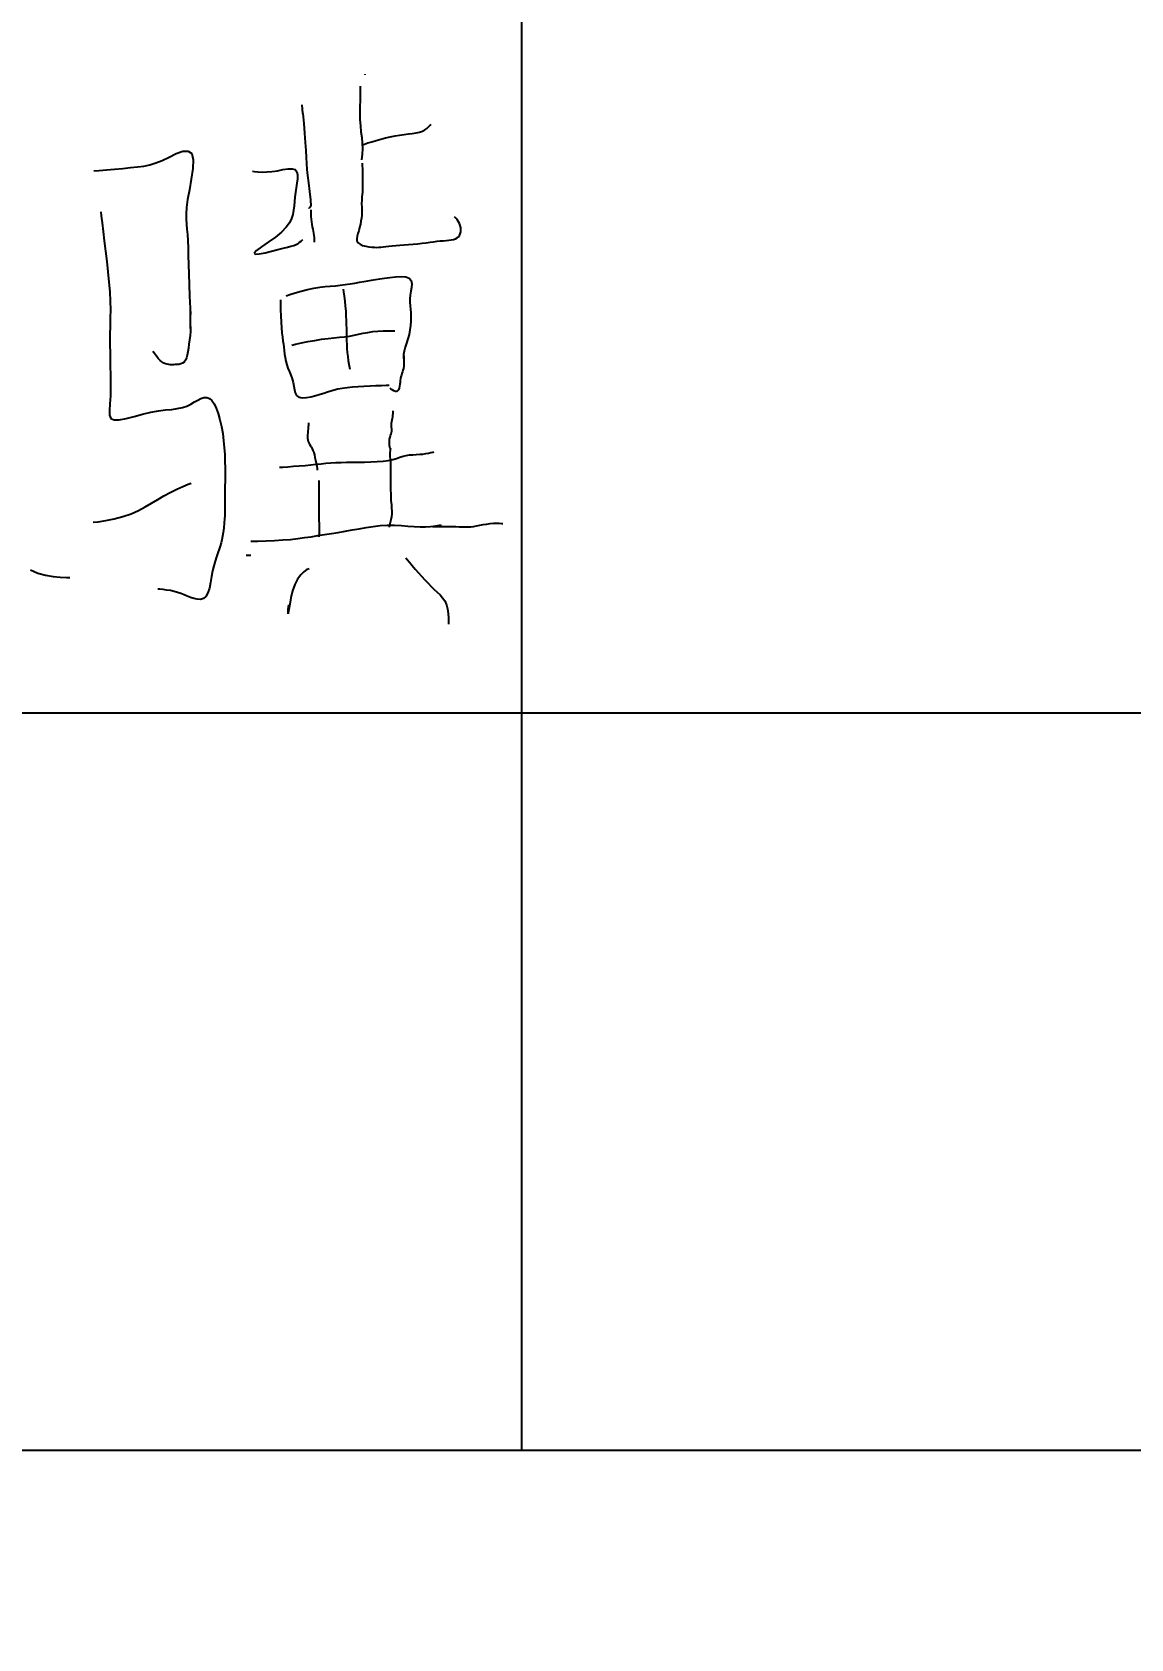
# Model space of a CAD drawing. Extents: x 900 to 66750, y -16816 to 61910.
# Drawn here: x 1149.51 to 1159.93, y -3926.75 to -3911.5 of the extents above; entities that cross this region are included whole.
import ezdxf

# ---------------------------------------------------------------- set-up
doc = ezdxf.new("R2010")
doc.units = 0
doc.linetypes.add('DASHDOT', pattern=[18, 15, -1, 1, -1])
doc.layers.get('0').update_dxf_attribs({"linetype": 'DASHDOT'})
for name, color, linetype in [('1', 7, 'CONTINUOUS'), ('12', 7, 'CONTINUOUS'), ('2', 4, 'CONTINUOUS'), ('8', 3, 'CONTINUOUS')]:
    doc.layers.add(name, color=color, linetype=linetype)
doc.styles.get("Standard").update_dxf_attribs({"font": 'gbenor.shx', "bigfont": 'gbcbig.shx'})
doc.dimstyles.get("Standard").update_dxf_attribs({"dimtxt": 3.5, "dimasz": 4, "dimexe": 2, "dimexo": 0, "dimgap": 1, "dimtad": 1, "dimtoh": 1, "dimdec": 4, "dimzin": 0, "dimdsep": 46, "dimtxsty": 'Standard', "dimcen": 0, "dimadec": 0, "dimazin": 0, "dimtfac": 1, "dimtdec": 4, "dimtmove": 0, "dimatfit": 0, "dimfxl": 1, "dimtolj": 1, "dimtzin": 0, "dimarcsym": 0})

# ---------------------------------------------------------------- blocks, each defined once
blk = doc.blocks.new('Cadt1')
at = {"layer": '1'}
for p, q in [((1154.151, -3924.959), (1154.151, -3896.959)), ((1310.151, -3924.959), (925.151, -3924.959))]:
    blk.add_line(p, q, dxfattribs=at)
at = {"layer": '2'}
blk.add_line((1130.151, -3917.959), (1210.151, -3917.959), dxfattribs=at)
blk = doc.blocks.new('*D11')
at = {"layer": '8'}
for p, q in [((1082.136, -3642.387), (1101.056, -3646.269)), ((1084.491, -3643.349), (1084.679, -3642.43)), ((1084.679, -3642.43), (1089.483, -3643.894)), ((1089.483, -3643.894), (1084.491, -3643.349)), ((1089.527, -3643.683), (1088.855, -3646.956)), ((1090.104, -3643.801), (1089.433, -3647.074)), ((1090.061, -3644.013), (1095.053, -3644.559)), ((1094.865, -3645.477), (1090.061, -3644.013)), ((1095.053, -3644.559), (1094.865, -3645.477))]:
    blk.add_line(p, q, dxfattribs=at)
at = {"layer": '12', "insert": (1095.815, -3643.371), "char_height": 4.25, "width": 65536, "attachment_point": 7, "rotation": 348.4043}
blk.add_mtext('12', dxfattribs=at)
blk = doc.blocks.new('Cadt42')
at = {"layer": '2'}
for p, q in [((1152.665, -3911.906), (1152.665, -3911.9)), ((1152.618, -3912.081), (1152.616, -3912.146)), ((1152.618, -3912.013), (1152.618, -3912.081)), ((1152.075, -3912.274), (1152.068, -3912.19)), ((1152.075, -3912.274), (1152.083, -3912.367)), ((1152.614, -3912.21), (1152.613, -3912.271)), ((1152.613, -3912.271), (1152.614, -3912.331)), ((1152.616, -3912.146), (1152.614, -3912.21)), ((1152.083, -3912.367), (1152.09, -3912.459)), ((1152.614, -3912.331), (1152.619, -3912.389)), ((1152.619, -3912.389), (1152.625, -3912.446)), ((1153.207, -3912.442), (1153.231, -3912.429)), ((1153.231, -3912.429), (1153.251, -3912.414)), ((1153.251, -3912.414), (1153.268, -3912.398)), ((1153.268, -3912.398), (1153.281, -3912.383)), ((1153.281, -3912.383), (1153.288, -3912.375)), ((1152.09, -3912.459), (1152.096, -3912.547)), ((1152.096, -3912.547), (1152.101, -3912.624)), ((1152.625, -3912.446), (1152.632, -3912.501)), ((1152.632, -3912.501), (1152.637, -3912.555)), ((1152.637, -3912.555), (1152.639, -3912.608)), ((1152.639, -3912.571), (1152.657, -3912.563)), ((1152.657, -3912.563), (1152.689, -3912.553)), ((1152.689, -3912.553), (1152.727, -3912.541)), ((1152.727, -3912.541), (1152.769, -3912.528)), ((1152.769, -3912.528), (1152.813, -3912.516)), ((1152.813, -3912.516), (1152.858, -3912.505)), ((1152.858, -3912.505), (1152.903, -3912.495)), ((1152.903, -3912.495), (1152.948, -3912.486)), ((1152.948, -3912.486), (1152.992, -3912.478)), ((1152.992, -3912.478), (1153.034, -3912.472)), ((1153.034, -3912.472), (1153.075, -3912.467)), ((1153.075, -3912.467), (1153.112, -3912.463)), ((1153.112, -3912.463), (1153.147, -3912.458)), ((1153.147, -3912.458), (1153.179, -3912.451)), ((1153.179, -3912.451), (1153.207, -3912.442)), ((1150.679, -3912.742), (1150.74, -3912.718)), ((1150.74, -3912.718), (1150.806, -3912.686)), ((1150.806, -3912.686), (1150.873, -3912.654)), ((1150.873, -3912.654), (1150.936, -3912.632)), ((1150.936, -3912.632), (1150.987, -3912.629)), ((1150.987, -3912.629), (1151.021, -3912.653)), ((1151.021, -3912.653), (1151.035, -3912.712)), ((1151.035, -3912.712), (1151.031, -3912.796)), ((1152.101, -3912.624), (1152.104, -3912.69)), ((1152.104, -3912.69), (1152.107, -3912.747)), ((1152.637, -3912.66), (1152.631, -3912.712)), ((1152.639, -3912.608), (1152.637, -3912.66)), ((1150.093, -3912.818), (1150.141, -3912.814)), ((1150.141, -3912.814), (1150.211, -3912.809)), ((1150.211, -3912.809), (1150.288, -3912.802)), ((1150.288, -3912.802), (1150.366, -3912.795)), ((1150.366, -3912.795), (1150.44, -3912.787)), ((1150.44, -3912.787), (1150.506, -3912.78)), ((1150.506, -3912.78), (1150.566, -3912.772)), ((1150.566, -3912.772), (1150.622, -3912.76)), ((1150.622, -3912.76), (1150.679, -3912.742)), ((1151.031, -3912.796), (1151.016, -3912.895)), ((1151.597, -3912.819), (1151.614, -3912.824)), ((1151.614, -3912.824), (1151.647, -3912.827)), ((1151.647, -3912.827), (1151.687, -3912.829)), ((1151.687, -3912.829), (1151.731, -3912.828)), ((1151.731, -3912.828), (1151.78, -3912.824)), ((1151.78, -3912.824), (1151.832, -3912.816)), ((1151.832, -3912.816), (1151.883, -3912.806)), ((1151.883, -3912.806), (1151.93, -3912.799)), ((1151.93, -3912.799), (1151.971, -3912.798)), ((1151.971, -3912.798), (1152, -3912.806)), ((1152, -3912.806), (1152.017, -3912.826)), ((1152.017, -3912.826), (1152.024, -3912.856)), ((1152.024, -3912.856), (1152.023, -3912.893)), ((1152.107, -3912.747), (1152.111, -3912.803)), ((1152.111, -3912.803), (1152.117, -3912.862)), ((1152.117, -3912.862), (1152.126, -3912.932)), ((1152.636, -3912.745), (1152.637, -3912.767)), ((1152.637, -3912.767), (1152.638, -3912.799)), ((1152.638, -3912.799), (1152.64, -3912.836)), ((1152.64, -3912.836), (1152.641, -3912.873)), ((1152.641, -3912.873), (1152.641, -3912.909)), ((1150.998, -3912.997), (1150.981, -3913.09)), ((1151.016, -3912.895), (1150.998, -3912.997)), ((1152.003, -3913.023), (1151.998, -3913.066)), ((1152.01, -3912.979), (1152.003, -3913.023)), ((1152.017, -3912.935), (1152.01, -3912.979)), ((1152.023, -3912.893), (1152.017, -3912.935)), ((1152.126, -3912.932), (1152.138, -3913.013)), ((1152.138, -3913.013), (1152.147, -3913.093)), ((1152.636, -3913.043), (1152.634, -3913.064)), ((1152.638, -3913.021), (1152.636, -3913.043)), ((1152.639, -3912.997), (1152.638, -3913.021)), ((1152.64, -3912.971), (1152.639, -3912.997)), ((1152.641, -3912.942), (1152.64, -3912.971)), ((1152.641, -3912.909), (1152.641, -3912.942)), ((1150.971, -3913.165), (1150.967, -3913.225)), ((1150.981, -3913.09), (1150.971, -3913.165)), ((1151.984, -3913.191), (1151.978, -3913.231)), ((1151.99, -3913.15), (1151.984, -3913.191)), ((1151.994, -3913.109), (1151.99, -3913.15)), ((1151.998, -3913.066), (1151.994, -3913.109)), ((1152.134, -3913.175), (1152.13, -3913.171)), ((1152.148, -3913.153), (1152.134, -3913.175)), ((1152.147, -3913.093), (1152.148, -3913.153)), ((1152.15, -3913.186), (1152.149, -3913.201)), ((1152.632, -3913.102), (1152.631, -3913.12)), ((1152.631, -3913.12), (1152.631, -3913.138)), ((1152.631, -3913.138), (1152.632, -3913.156)), ((1152.633, -3913.084), (1152.632, -3913.102)), ((1152.632, -3913.156), (1152.633, -3913.174)), ((1152.634, -3913.064), (1152.633, -3913.084)), ((1152.633, -3913.174), (1152.634, -3913.193)), ((1152.634, -3913.193), (1152.634, -3913.214)), ((1152.642, -3913.201), (1152.634, -3913.195)), ((1150.158, -3913.206), (1150.162, -3913.243)), ((1150.162, -3913.243), (1150.171, -3913.312)), ((1150.171, -3913.312), (1150.18, -3913.394)), ((1150.967, -3913.225), (1150.968, -3913.276)), ((1150.968, -3913.276), (1150.971, -3913.322)), ((1150.971, -3913.322), (1150.975, -3913.37)), ((1151.947, -3913.311), (1151.917, -3913.353)), ((1151.966, -3913.27), (1151.947, -3913.311)), ((1151.978, -3913.231), (1151.966, -3913.27)), ((1152.149, -3913.201), (1152.149, -3913.224)), ((1152.149, -3913.224), (1152.15, -3913.249)), ((1152.15, -3913.249), (1152.152, -3913.276)), ((1152.152, -3913.276), (1152.155, -3913.302)), ((1152.155, -3913.302), (1152.159, -3913.326)), ((1152.159, -3913.326), (1152.163, -3913.348)), ((1152.163, -3913.348), (1152.168, -3913.37)), ((1152.619, -3913.324), (1152.612, -3913.355)), ((1152.625, -3913.294), (1152.619, -3913.324)), ((1152.63, -3913.265), (1152.625, -3913.294)), ((1152.633, -3913.238), (1152.63, -3913.265)), ((1152.634, -3913.214), (1152.633, -3913.238)), ((1153.518, -3913.26), (1153.512, -3913.254)), ((1153.528, -3913.271), (1153.518, -3913.26)), ((1153.54, -3913.284), (1153.528, -3913.271)), ((1153.551, -3913.3), (1153.54, -3913.284)), ((1153.56, -3913.317), (1153.551, -3913.3)), ((1153.567, -3913.337), (1153.56, -3913.317)), ((1153.571, -3913.357), (1153.567, -3913.337)), ((1150.18, -3913.394), (1150.191, -3913.483)), ((1150.191, -3913.483), (1150.202, -3913.579)), ((1150.975, -3913.37), (1150.979, -3913.422)), ((1150.979, -3913.422), (1150.982, -3913.481)), ((1150.982, -3913.481), (1150.985, -3913.548)), ((1151.746, -3913.494), (1151.683, -3913.538)), ((1151.813, -3913.446), (1151.746, -3913.494)), ((1151.872, -3913.398), (1151.813, -3913.446)), ((1151.917, -3913.353), (1151.872, -3913.398)), ((1152.028, -3913.506), (1152.043, -3913.495)), ((1152.043, -3913.495), (1152.057, -3913.484)), ((1152.057, -3913.484), (1152.067, -3913.474)), ((1152.067, -3913.474), (1152.073, -3913.468)), ((1152.168, -3913.37), (1152.173, -3913.39)), ((1152.173, -3913.39), (1152.176, -3913.41)), ((1152.176, -3913.41), (1152.179, -3913.431)), ((1152.179, -3913.431), (1152.18, -3913.45)), ((1152.18, -3913.45), (1152.18, -3913.469)), ((1152.18, -3913.469), (1152.18, -3913.484)), ((1152.18, -3913.484), (1152.18, -3913.493)), ((1152.588, -3913.438), (1152.585, -3913.462)), ((1152.585, -3913.462), (1152.587, -3913.482)), ((1152.587, -3913.482), (1152.597, -3913.5)), ((1152.595, -3913.413), (1152.588, -3913.438)), ((1152.604, -3913.385), (1152.595, -3913.413)), ((1152.597, -3913.5), (1152.616, -3913.514)), ((1152.612, -3913.355), (1152.604, -3913.385)), ((1153.204, -3913.505), (1153.243, -3913.501)), ((1153.243, -3913.501), (1153.28, -3913.495)), ((1153.28, -3913.495), (1153.314, -3913.49)), ((1153.314, -3913.49), (1153.347, -3913.486)), ((1153.347, -3913.486), (1153.377, -3913.482)), ((1153.377, -3913.482), (1153.406, -3913.48)), ((1153.406, -3913.48), (1153.433, -3913.478)), ((1153.433, -3913.478), (1153.458, -3913.475)), ((1153.458, -3913.475), (1153.482, -3913.472)), ((1153.482, -3913.472), (1153.502, -3913.468)), ((1153.502, -3913.468), (1153.521, -3913.462)), ((1153.521, -3913.462), (1153.536, -3913.453)), ((1153.536, -3913.453), (1153.55, -3913.443)), ((1153.55, -3913.443), (1153.56, -3913.43)), ((1153.56, -3913.43), (1153.567, -3913.414)), ((1153.567, -3913.414), (1153.571, -3913.397)), ((1153.573, -3913.377), (1153.571, -3913.357)), ((1153.571, -3913.397), (1153.573, -3913.377)), ((1150.202, -3913.579), (1150.214, -3913.677)), ((1150.985, -3913.548), (1150.987, -3913.622)), ((1150.987, -3913.622), (1150.99, -3913.705)), ((1151.635, -3913.574), (1151.613, -3913.598)), ((1151.613, -3913.598), (1151.623, -3913.607)), ((1151.623, -3913.607), (1151.661, -3913.605)), ((1151.683, -3913.538), (1151.635, -3913.574)), ((1151.661, -3913.605), (1151.715, -3913.594)), ((1151.715, -3913.594), (1151.777, -3913.579)), ((1151.777, -3913.579), (1151.837, -3913.564)), ((1151.837, -3913.564), (1151.888, -3913.552)), ((1151.888, -3913.552), (1151.928, -3913.542)), ((1151.928, -3913.542), (1151.961, -3913.533)), ((1151.961, -3913.533), (1151.987, -3913.525)), ((1151.987, -3913.525), (1152.009, -3913.516)), ((1152.009, -3913.516), (1152.028, -3913.506)), ((1152.616, -3913.514), (1152.641, -3913.525)), ((1152.641, -3913.525), (1152.67, -3913.533)), ((1152.67, -3913.533), (1152.7, -3913.538)), ((1152.7, -3913.538), (1152.728, -3913.542)), ((1152.728, -3913.542), (1152.753, -3913.543)), ((1152.753, -3913.543), (1152.774, -3913.544)), ((1152.774, -3913.544), (1152.793, -3913.542)), ((1152.793, -3913.542), (1152.813, -3913.541)), ((1152.813, -3913.541), (1152.835, -3913.538)), ((1152.835, -3913.538), (1152.86, -3913.535)), ((1152.86, -3913.535), (1152.889, -3913.532)), ((1152.889, -3913.532), (1152.92, -3913.529)), ((1152.92, -3913.529), (1152.955, -3913.526)), ((1152.955, -3913.526), (1152.993, -3913.523)), ((1152.993, -3913.523), (1153.034, -3913.52)), ((1153.034, -3913.52), (1153.076, -3913.517)), ((1153.076, -3913.517), (1153.119, -3913.514)), ((1153.119, -3913.514), (1153.162, -3913.51)), ((1153.162, -3913.51), (1153.204, -3913.505)), ((1150.214, -3913.677), (1150.225, -3913.776)), ((1150.225, -3913.776), (1150.235, -3913.873)), ((1150.99, -3913.705), (1150.992, -3913.797)), ((1150.992, -3913.797), (1150.996, -3913.897)), ((1150.235, -3913.873), (1150.243, -3913.966)), ((1150.996, -3913.897), (1151, -3914.005)), ((1152.059, -3913.96), (1152.119, -3913.944)), ((1152.119, -3913.944), (1152.179, -3913.931)), ((1152.179, -3913.931), (1152.234, -3913.922)), ((1152.234, -3913.922), (1152.286, -3913.916)), ((1152.286, -3913.916), (1152.334, -3913.911)), ((1152.334, -3913.911), (1152.382, -3913.907)), ((1152.382, -3913.907), (1152.428, -3913.903)), ((1152.428, -3913.903), (1152.475, -3913.897)), ((1152.455, -3913.939), (1152.459, -3913.966)), ((1152.475, -3913.897), (1152.521, -3913.89)), ((1152.521, -3913.89), (1152.567, -3913.882)), ((1152.567, -3913.882), (1152.61, -3913.875)), ((1152.61, -3913.875), (1152.651, -3913.867)), ((1152.651, -3913.867), (1152.689, -3913.861)), ((1152.689, -3913.861), (1152.726, -3913.855)), ((1152.726, -3913.855), (1152.763, -3913.849)), ((1152.763, -3913.849), (1152.803, -3913.843)), ((1152.803, -3913.843), (1152.848, -3913.836)), ((1152.848, -3913.836), (1152.899, -3913.829)), ((1152.899, -3913.829), (1152.953, -3913.823)), ((1152.953, -3913.823), (1153.005, -3913.82)), ((1153.005, -3913.82), (1153.049, -3913.824)), ((1153.049, -3913.824), (1153.082, -3913.836)), ((1153.082, -3913.836), (1153.101, -3913.858)), ((1153.104, -3913.923), (1153.098, -3913.96)), ((1153.101, -3913.858), (1153.106, -3913.888)), ((1153.106, -3913.888), (1153.104, -3913.923)), ((1150.243, -3913.966), (1150.248, -3914.054)), ((1150.248, -3914.054), (1150.249, -3914.136)), ((1151, -3914.005), (1151.005, -3914.12)), ((1151.861, -3914.042), (1151.862, -3914.081)), ((1151.862, -3914.081), (1151.863, -3914.135)), ((1151.915, -3914.004), (1151.949, -3913.991)), ((1151.949, -3913.991), (1152.001, -3913.976)), ((1152.001, -3913.976), (1152.059, -3913.96)), ((1152.459, -3913.966), (1152.465, -3914.007)), ((1152.465, -3914.007), (1152.471, -3914.053)), ((1152.471, -3914.053), (1152.476, -3914.102)), ((1152.476, -3914.102), (1152.48, -3914.15)), ((1153.092, -3913.998), (1153.09, -3914.032)), ((1153.09, -3914.032), (1153.09, -3914.065)), ((1153.09, -3914.065), (1153.092, -3914.098)), ((1153.098, -3913.96), (1153.092, -3913.998)), ((1153.092, -3914.098), (1153.096, -3914.131)), ((1150.248, -3914.213), (1150.246, -3914.291)), ((1150.249, -3914.136), (1150.248, -3914.213)), ((1151.005, -3914.12), (1151.008, -3914.179)), ((1151.008, -3914.131), (1151.008, -3914.119)), ((1151.008, -3914.152), (1151.008, -3914.131)), ((1151.008, -3914.175), (1151.008, -3914.152)), ((1151.008, -3914.197), (1151.008, -3914.175)), ((1151.008, -3914.216), (1151.008, -3914.197)), ((1151.008, -3914.232), (1151.008, -3914.216)), ((1151.008, -3914.243), (1151.008, -3914.232)), ((1151.008, -3914.253), (1151.008, -3914.243)), ((1151.008, -3914.261), (1151.008, -3914.253)), ((1151.008, -3914.269), (1151.008, -3914.261)), ((1151.863, -3914.135), (1151.865, -3914.194)), ((1151.865, -3914.194), (1151.868, -3914.253)), ((1151.868, -3914.253), (1151.871, -3914.308)), ((1152.48, -3914.15), (1152.483, -3914.194)), ((1152.483, -3914.194), (1152.485, -3914.236)), ((1152.485, -3914.236), (1152.486, -3914.276)), ((1153.096, -3914.131), (1153.098, -3914.165)), ((1153.099, -3914.243), (1153.096, -3914.285)), ((1153.098, -3914.165), (1153.099, -3914.203)), ((1153.099, -3914.203), (1153.099, -3914.243)), ((1150.244, -3914.371), (1150.243, -3914.459)), ((1150.246, -3914.291), (1150.244, -3914.371)), ((1151.004, -3914.38), (1150.999, -3914.421)), ((1151.007, -3914.341), (1151.004, -3914.38)), ((1151.006, -3914.278), (1151.008, -3914.304)), ((1151.008, -3914.304), (1151.007, -3914.341)), ((1151.008, -3914.279), (1151.008, -3914.269)), ((1151.008, -3914.288), (1151.008, -3914.279)), ((1151.008, -3914.298), (1151.008, -3914.288)), ((1151.008, -3914.307), (1151.008, -3914.298)), ((1151.008, -3914.312), (1151.008, -3914.307)), ((1151.871, -3914.308), (1151.875, -3914.355)), ((1151.875, -3914.355), (1151.88, -3914.394)), ((1151.88, -3914.394), (1151.884, -3914.429)), ((1152.188, -3914.426), (1152.252, -3914.416)), ((1152.252, -3914.416), (1152.313, -3914.408)), ((1152.313, -3914.408), (1152.369, -3914.402)), ((1152.369, -3914.402), (1152.421, -3914.397)), ((1152.421, -3914.397), (1152.47, -3914.392)), ((1152.47, -3914.392), (1152.516, -3914.385)), ((1152.486, -3914.276), (1152.487, -3914.314)), ((1152.487, -3914.314), (1152.487, -3914.352)), ((1152.487, -3914.352), (1152.487, -3914.389)), ((1152.487, -3914.389), (1152.488, -3914.427)), ((1152.516, -3914.385), (1152.56, -3914.377)), ((1152.56, -3914.377), (1152.602, -3914.368)), ((1152.602, -3914.368), (1152.645, -3914.359)), ((1152.645, -3914.359), (1152.689, -3914.35)), ((1152.689, -3914.35), (1152.736, -3914.343)), ((1152.736, -3914.343), (1152.785, -3914.339)), ((1152.785, -3914.339), (1152.834, -3914.336)), ((1152.834, -3914.336), (1152.881, -3914.335)), ((1152.881, -3914.335), (1152.923, -3914.335)), ((1152.923, -3914.335), (1152.946, -3914.335)), ((1153.07, -3914.411), (1153.058, -3914.452)), ((1153.082, -3914.369), (1153.07, -3914.411)), ((1153.09, -3914.327), (1153.082, -3914.369)), ((1153.096, -3914.285), (1153.09, -3914.327)), ((1150.243, -3914.459), (1150.245, -3914.557)), ((1150.245, -3914.557), (1150.247, -3914.66)), ((1150.661, -3914.54), (1150.655, -3914.529)), ((1150.673, -3914.559), (1150.661, -3914.54)), ((1150.688, -3914.579), (1150.673, -3914.559)), ((1150.977, -3914.565), (1150.97, -3914.592)), ((1150.982, -3914.534), (1150.977, -3914.565)), ((1150.988, -3914.499), (1150.982, -3914.534)), ((1150.993, -3914.461), (1150.988, -3914.499)), ((1150.999, -3914.421), (1150.993, -3914.461)), ((1151.884, -3914.429), (1151.889, -3914.461)), ((1151.889, -3914.461), (1151.894, -3914.492)), ((1151.894, -3914.492), (1151.897, -3914.523)), ((1151.897, -3914.523), (1151.901, -3914.556)), ((1151.901, -3914.556), (1151.906, -3914.589)), ((1151.968, -3914.47), (1152.005, -3914.462)), ((1152.005, -3914.462), (1152.06, -3914.45)), ((1152.06, -3914.45), (1152.122, -3914.438)), ((1152.122, -3914.438), (1152.188, -3914.426)), ((1152.488, -3914.427), (1152.49, -3914.465)), ((1152.49, -3914.465), (1152.492, -3914.503)), ((1152.492, -3914.503), (1152.495, -3914.541)), ((1152.495, -3914.541), (1152.5, -3914.58)), ((1153.028, -3914.562), (1153.03, -3914.578)), ((1153.035, -3914.527), (1153.029, -3914.56)), ((1153.029, -3914.56), (1153.029, -3914.59)), ((1153.045, -3914.491), (1153.035, -3914.527)), ((1153.058, -3914.452), (1153.045, -3914.491)), ((1150.247, -3914.66), (1150.25, -3914.764)), ((1150.703, -3914.598), (1150.688, -3914.579)), ((1150.72, -3914.616), (1150.703, -3914.598)), ((1150.738, -3914.63), (1150.72, -3914.616)), ((1150.755, -3914.641), (1150.738, -3914.63)), ((1150.772, -3914.648), (1150.755, -3914.641)), ((1150.788, -3914.653), (1150.772, -3914.648)), ((1150.802, -3914.656), (1150.788, -3914.653)), ((1150.814, -3914.658), (1150.802, -3914.656)), ((1150.825, -3914.658), (1150.814, -3914.658)), ((1150.835, -3914.658), (1150.825, -3914.658)), ((1150.847, -3914.657), (1150.835, -3914.658)), ((1150.861, -3914.656), (1150.847, -3914.657)), ((1150.878, -3914.655), (1150.861, -3914.656)), ((1150.897, -3914.654), (1150.878, -3914.655)), ((1150.916, -3914.65), (1150.897, -3914.654)), ((1150.933, -3914.643), (1150.916, -3914.65)), ((1150.949, -3914.632), (1150.933, -3914.643)), ((1150.961, -3914.615), (1150.949, -3914.632)), ((1150.97, -3914.592), (1150.961, -3914.615)), ((1151.906, -3914.589), (1151.912, -3914.623)), ((1151.912, -3914.623), (1151.921, -3914.657)), ((1151.921, -3914.657), (1151.933, -3914.69)), ((1151.933, -3914.69), (1151.946, -3914.724)), ((1152.5, -3914.58), (1152.505, -3914.618)), ((1152.505, -3914.618), (1152.51, -3914.652)), ((1152.51, -3914.652), (1152.515, -3914.682)), ((1152.515, -3914.682), (1152.518, -3914.699)), ((1153.023, -3914.71), (1153.018, -3914.726)), ((1153.028, -3914.692), (1153.023, -3914.71)), ((1153.031, -3914.672), (1153.028, -3914.692)), ((1153.029, -3914.59), (1153.032, -3914.618)), ((1153.03, -3914.578), (1153.032, -3914.6)), ((1153.032, -3914.648), (1153.031, -3914.672)), ((1153.032, -3914.6), (1153.033, -3914.624)), ((1153.032, -3914.618), (1153.032, -3914.619)), ((1153.033, -3914.624), (1153.032, -3914.648)), ((1150.251, -3914.863), (1150.249, -3914.953)), ((1150.25, -3914.764), (1150.251, -3914.863)), ((1151.946, -3914.724), (1151.96, -3914.757)), ((1151.96, -3914.757), (1151.972, -3914.791)), ((1151.972, -3914.791), (1151.982, -3914.826)), ((1151.982, -3914.826), (1151.989, -3914.861)), ((1151.989, -3914.861), (1151.994, -3914.894)), ((1152.447, -3914.879), (1152.493, -3914.873)), ((1152.493, -3914.873), (1152.544, -3914.868)), ((1152.544, -3914.868), (1152.597, -3914.864)), ((1152.597, -3914.864), (1152.653, -3914.86)), ((1152.653, -3914.86), (1152.711, -3914.857)), ((1152.711, -3914.857), (1152.767, -3914.855)), ((1152.767, -3914.855), (1152.819, -3914.853)), ((1152.819, -3914.853), (1152.865, -3914.852)), ((1152.865, -3914.852), (1152.891, -3914.852)), ((1152.99, -3914.862), (1152.986, -3914.879)), ((1152.993, -3914.843), (1152.99, -3914.862)), ((1152.996, -3914.825), (1152.993, -3914.843)), ((1152.998, -3914.807), (1152.996, -3914.825)), ((1153.001, -3914.789), (1152.998, -3914.807)), ((1153.004, -3914.772), (1153.001, -3914.789)), ((1153.008, -3914.756), (1153.004, -3914.772)), ((1153.012, -3914.741), (1153.008, -3914.756)), ((1153.018, -3914.726), (1153.012, -3914.741)), ((1150.249, -3914.953), (1150.244, -3915.029)), ((1151.011, -3915.03), (1151.046, -3915.01)), ((1151.046, -3915.01), (1151.078, -3914.992)), ((1151.078, -3914.992), (1151.107, -3914.977)), ((1151.107, -3914.977), (1151.135, -3914.969)), ((1151.135, -3914.969), (1151.162, -3914.969)), ((1151.162, -3914.969), (1151.187, -3914.978)), ((1151.187, -3914.978), (1151.211, -3914.997)), ((1151.211, -3914.997), (1151.233, -3915.027)), ((1151.994, -3914.894), (1152.001, -3914.924)), ((1152.001, -3914.924), (1152.014, -3914.948)), ((1152.014, -3914.948), (1152.035, -3914.964)), ((1152.035, -3914.964), (1152.067, -3914.97)), ((1152.067, -3914.97), (1152.107, -3914.968)), ((1152.107, -3914.968), (1152.151, -3914.961)), ((1152.151, -3914.961), (1152.196, -3914.95)), ((1152.196, -3914.95), (1152.238, -3914.938)), ((1152.238, -3914.938), (1152.274, -3914.926)), ((1152.274, -3914.926), (1152.307, -3914.914)), ((1152.307, -3914.914), (1152.338, -3914.904)), ((1152.338, -3914.904), (1152.37, -3914.895)), ((1152.37, -3914.895), (1152.406, -3914.886)), ((1152.406, -3914.886), (1152.447, -3914.879)), ((1152.909, -3914.885), (1152.901, -3914.879)), ((1152.922, -3914.895), (1152.909, -3914.885)), ((1152.937, -3914.904), (1152.922, -3914.895)), ((1152.951, -3914.91), (1152.937, -3914.904)), ((1152.963, -3914.911), (1152.951, -3914.91)), ((1152.973, -3914.905), (1152.963, -3914.911)), ((1152.981, -3914.894), (1152.973, -3914.905)), ((1152.986, -3914.879), (1152.981, -3914.894)), ((1150.244, -3915.029), (1150.24, -3915.09)), ((1150.24, -3915.09), (1150.241, -3915.136)), ((1150.241, -3915.136), (1150.254, -3915.166)), ((1150.254, -3915.166), (1150.284, -3915.18)), ((1150.333, -3915.179), (1150.399, -3915.166)), ((1150.399, -3915.166), (1150.474, -3915.147)), ((1150.474, -3915.147), (1150.554, -3915.126)), ((1150.554, -3915.126), (1150.632, -3915.107)), ((1150.632, -3915.107), (1150.705, -3915.094)), ((1150.705, -3915.094), (1150.77, -3915.086)), ((1150.77, -3915.086), (1150.83, -3915.081)), ((1150.83, -3915.081), (1150.883, -3915.074)), ((1150.883, -3915.074), (1150.931, -3915.064)), ((1150.931, -3915.064), (1150.973, -3915.049)), ((1150.973, -3915.049), (1151.011, -3915.03)), ((1151.233, -3915.027), (1151.253, -3915.069)), ((1151.253, -3915.069), (1151.272, -3915.121)), ((1151.272, -3915.121), (1151.288, -3915.18)), ((1152.92, -3915.181), (1152.923, -3915.165)), ((1152.923, -3915.165), (1152.926, -3915.15)), ((1152.926, -3915.15), (1152.928, -3915.135)), ((1152.928, -3915.135), (1152.929, -3915.121)), ((1152.929, -3915.099), (1152.929, -3915.094)), ((1152.929, -3915.109), (1152.929, -3915.099)), ((1152.929, -3915.121), (1152.929, -3915.109)), ((1150.284, -3915.18), (1150.333, -3915.179)), ((1151.288, -3915.18), (1151.302, -3915.244)), ((1151.302, -3915.244), (1151.314, -3915.311)), ((1151.314, -3915.311), (1151.322, -3915.378)), ((1152.118, -3915.321), (1152.117, -3915.339)), ((1152.12, -3915.303), (1152.118, -3915.321)), ((1152.122, -3915.285), (1152.12, -3915.303)), ((1152.124, -3915.266), (1152.122, -3915.285)), ((1152.125, -3915.248), (1152.124, -3915.266)), ((1152.126, -3915.231), (1152.125, -3915.248)), ((1152.127, -3915.216), (1152.126, -3915.231)), ((1152.128, -3915.207), (1152.127, -3915.216)), ((1152.901, -3915.345), (1152.906, -3915.329)), ((1152.906, -3915.329), (1152.911, -3915.314)), ((1152.911, -3915.314), (1152.915, -3915.301)), ((1152.913, -3915.228), (1152.914, -3915.213)), ((1152.914, -3915.241), (1152.913, -3915.228)), ((1152.914, -3915.213), (1152.917, -3915.197)), ((1152.916, -3915.253), (1152.914, -3915.241)), ((1152.915, -3915.301), (1152.918, -3915.288)), ((1152.917, -3915.265), (1152.916, -3915.253)), ((1152.917, -3915.197), (1152.92, -3915.181)), ((1152.918, -3915.276), (1152.917, -3915.265)), ((1152.918, -3915.288), (1152.918, -3915.276)), ((1151.322, -3915.378), (1151.329, -3915.444)), ((1151.329, -3915.444), (1151.333, -3915.51)), ((1152.117, -3915.339), (1152.117, -3915.355)), ((1152.117, -3915.355), (1152.12, -3915.37)), ((1152.12, -3915.37), (1152.124, -3915.385)), ((1152.124, -3915.385), (1152.13, -3915.398)), ((1152.13, -3915.398), (1152.138, -3915.412)), ((1152.138, -3915.412), (1152.146, -3915.426)), ((1152.146, -3915.426), (1152.155, -3915.44)), ((1152.155, -3915.44), (1152.162, -3915.455)), ((1152.162, -3915.455), (1152.17, -3915.472)), ((1152.17, -3915.472), (1152.177, -3915.491)), ((1152.896, -3915.383), (1152.897, -3915.363)), ((1152.896, -3915.403), (1152.896, -3915.383)), ((1152.897, -3915.422), (1152.896, -3915.403)), ((1152.897, -3915.363), (1152.901, -3915.345)), ((1152.898, -3915.44), (1152.897, -3915.422)), ((1152.901, -3915.451), (1152.898, -3915.44)), ((1152.901, -3915.463), (1152.898, -3915.498)), ((1152.9, -3915.449), (1152.904, -3915.449)), ((1152.904, -3915.449), (1152.901, -3915.463)), ((1152.901, -3915.451), (1152.903, -3915.451)), ((1153.306, -3915.486), (1153.316, -3915.483)), ((1151.333, -3915.51), (1151.335, -3915.574)), ((1151.335, -3915.574), (1151.336, -3915.636)), ((1151.853, -3915.629), (1151.883, -3915.628)), ((1151.883, -3915.628), (1151.931, -3915.625)), ((1151.931, -3915.625), (1151.984, -3915.621)), ((1151.984, -3915.621), (1152.04, -3915.617)), ((1152.04, -3915.617), (1152.096, -3915.612)), ((1152.096, -3915.612), (1152.148, -3915.607)), ((1152.148, -3915.607), (1152.198, -3915.601)), ((1152.177, -3915.491), (1152.183, -3915.512)), ((1152.183, -3915.512), (1152.189, -3915.536)), ((1152.189, -3915.536), (1152.195, -3915.563)), ((1152.195, -3915.563), (1152.2, -3915.591)), ((1152.198, -3915.601), (1152.246, -3915.596)), ((1152.2, -3915.591), (1152.205, -3915.619)), ((1152.205, -3915.619), (1152.209, -3915.643)), ((1152.246, -3915.596), (1152.292, -3915.591)), ((1152.292, -3915.591), (1152.339, -3915.587)), ((1152.339, -3915.587), (1152.387, -3915.585)), ((1152.387, -3915.585), (1152.437, -3915.584)), ((1152.437, -3915.584), (1152.488, -3915.583)), ((1152.488, -3915.583), (1152.542, -3915.582)), ((1152.542, -3915.582), (1152.599, -3915.582)), ((1152.599, -3915.582), (1152.658, -3915.581)), ((1152.658, -3915.581), (1152.719, -3915.579)), ((1152.719, -3915.579), (1152.778, -3915.576)), ((1152.778, -3915.576), (1152.834, -3915.572)), ((1152.834, -3915.572), (1152.884, -3915.565)), ((1152.884, -3915.565), (1152.927, -3915.556)), ((1152.898, -3915.498), (1152.9, -3915.53)), ((1152.9, -3915.53), (1152.904, -3915.569)), ((1152.904, -3915.569), (1152.906, -3915.623)), ((1152.906, -3915.623), (1152.906, -3915.69)), ((1152.927, -3915.556), (1152.963, -3915.546)), ((1152.963, -3915.546), (1152.995, -3915.535)), ((1152.995, -3915.535), (1153.025, -3915.526)), ((1153.025, -3915.526), (1153.055, -3915.518)), ((1153.055, -3915.518), (1153.086, -3915.513)), ((1153.086, -3915.513), (1153.118, -3915.511)), ((1153.118, -3915.511), (1153.15, -3915.509)), ((1153.15, -3915.509), (1153.182, -3915.507)), ((1153.182, -3915.507), (1153.212, -3915.505)), ((1153.212, -3915.505), (1153.241, -3915.501)), ((1153.241, -3915.501), (1153.266, -3915.496)), ((1153.266, -3915.496), (1153.288, -3915.491)), ((1153.288, -3915.491), (1153.306, -3915.486)), ((1150.986, -3915.792), (1151.015, -3915.78)), ((1151.336, -3915.755), (1151.335, -3915.815)), ((1151.336, -3915.636), (1151.336, -3915.696)), ((1151.336, -3915.696), (1151.336, -3915.755)), ((1152.209, -3915.643), (1152.211, -3915.658)), ((1152.225, -3915.755), (1152.225, -3915.78)), ((1152.225, -3915.78), (1152.225, -3915.816)), ((1152.906, -3915.69), (1152.906, -3915.762)), ((1152.906, -3915.762), (1152.906, -3915.833)), ((1150.639, -3915.971), (1150.697, -3915.935)), ((1150.697, -3915.935), (1150.756, -3915.9)), ((1150.756, -3915.9), (1150.817, -3915.868)), ((1150.817, -3915.868), (1150.878, -3915.839)), ((1150.878, -3915.839), (1150.936, -3915.813)), ((1150.936, -3915.813), (1150.986, -3915.792)), ((1151.335, -3915.815), (1151.334, -3915.877)), ((1151.334, -3915.877), (1151.334, -3915.943)), ((1152.225, -3915.816), (1152.225, -3915.857)), ((1152.225, -3915.857), (1152.225, -3915.899)), ((1152.225, -3915.899), (1152.225, -3915.941)), ((1152.906, -3915.833), (1152.907, -3915.896)), ((1152.907, -3915.896), (1152.909, -3915.947)), ((1150.366, -3916.097), (1150.445, -3916.071)), ((1150.445, -3916.071), (1150.515, -3916.041)), ((1150.515, -3916.041), (1150.579, -3916.007)), ((1150.579, -3916.007), (1150.639, -3915.971)), ((1151.334, -3915.943), (1151.334, -3916.014)), ((1151.334, -3916.014), (1151.335, -3916.088)), ((1151.335, -3916.088), (1151.335, -3916.094)), ((1152.225, -3915.941), (1152.225, -3915.979)), ((1152.225, -3915.979), (1152.225, -3916.014)), ((1152.225, -3916.014), (1152.226, -3916.047)), ((1152.226, -3916.047), (1152.226, -3916.078)), ((1152.226, -3916.078), (1152.226, -3916.107)), ((1152.909, -3915.947), (1152.913, -3915.987)), ((1152.913, -3915.987), (1152.915, -3916.018)), ((1152.917, -3916.072), (1152.914, -3916.1)), ((1152.915, -3916.018), (1152.917, -3916.046)), ((1152.917, -3916.046), (1152.917, -3916.072)), ((1150.084, -3916.152), (1150.133, -3916.148)), ((1150.133, -3916.148), (1150.205, -3916.135)), ((1150.205, -3916.135), (1150.284, -3916.118)), ((1150.284, -3916.118), (1150.366, -3916.097)), ((1151.323, -3916.205), (1151.317, -3916.248)), ((1151.328, -3916.16), (1151.323, -3916.205)), ((1151.332, -3916.115), (1151.328, -3916.16)), ((1151.335, -3916.094), (1151.332, -3916.115)), ((1152.226, -3916.107), (1152.227, -3916.136)), ((1152.227, -3916.136), (1152.228, -3916.163)), ((1152.228, -3916.163), (1152.228, -3916.189)), ((1152.228, -3916.189), (1152.229, -3916.212)), ((1152.229, -3916.212), (1152.229, -3916.233)), ((1152.229, -3916.233), (1152.229, -3916.25)), ((1152.409, -3916.248), (1152.474, -3916.237)), ((1152.474, -3916.237), (1152.541, -3916.225)), ((1152.541, -3916.225), (1152.607, -3916.213)), ((1152.607, -3916.213), (1152.674, -3916.202)), ((1152.674, -3916.202), (1152.741, -3916.191)), ((1152.741, -3916.191), (1152.808, -3916.184)), ((1152.808, -3916.184), (1152.875, -3916.18)), ((1152.875, -3916.18), (1152.942, -3916.18)), ((1152.896, -3916.178), (1152.891, -3916.198)), ((1152.903, -3916.154), (1152.896, -3916.178)), ((1152.909, -3916.128), (1152.903, -3916.154)), ((1152.914, -3916.1), (1152.909, -3916.128)), ((1152.942, -3916.18), (1153.008, -3916.183)), ((1153.008, -3916.183), (1153.071, -3916.188)), ((1153.071, -3916.188), (1153.131, -3916.192)), ((1153.131, -3916.192), (1153.187, -3916.195)), ((1153.187, -3916.195), (1153.237, -3916.195)), ((1153.237, -3916.195), (1153.286, -3916.192)), ((1153.286, -3916.192), (1153.335, -3916.186)), ((1153.302, -3916.193), (1153.316, -3916.193)), ((1153.316, -3916.193), (1153.34, -3916.193)), ((1153.335, -3916.186), (1153.389, -3916.177)), ((1153.34, -3916.193), (1153.368, -3916.193)), ((1153.368, -3916.193), (1153.398, -3916.193)), ((1153.398, -3916.193), (1153.43, -3916.193)), ((1153.43, -3916.193), (1153.463, -3916.193)), ((1153.463, -3916.193), (1153.495, -3916.193)), ((1153.495, -3916.193), (1153.526, -3916.193)), ((1153.526, -3916.193), (1153.555, -3916.194)), ((1153.555, -3916.194), (1153.581, -3916.194)), ((1153.581, -3916.194), (1153.604, -3916.195)), ((1153.604, -3916.195), (1153.625, -3916.196)), ((1153.625, -3916.196), (1153.646, -3916.195)), ((1153.646, -3916.195), (1153.667, -3916.194)), ((1153.667, -3916.194), (1153.692, -3916.191)), ((1153.692, -3916.191), (1153.72, -3916.187)), ((1153.72, -3916.187), (1153.751, -3916.181)), ((1153.751, -3916.181), (1153.783, -3916.174)), ((1153.783, -3916.174), (1153.817, -3916.169)), ((1153.817, -3916.169), (1153.85, -3916.164)), ((1153.85, -3916.164), (1153.881, -3916.162)), ((1153.881, -3916.162), (1153.911, -3916.161)), ((1153.911, -3916.161), (1153.937, -3916.162)), ((1153.937, -3916.162), (1153.959, -3916.163)), ((1153.959, -3916.163), (1153.971, -3916.164)), ((1151.291, -3916.378), (1151.281, -3916.408)), ((1151.299, -3916.348), (1151.291, -3916.378)), ((1151.306, -3916.318), (1151.299, -3916.348)), ((1151.312, -3916.285), (1151.306, -3916.318)), ((1151.317, -3916.248), (1151.312, -3916.285)), ((1151.58, -3916.331), (1151.648, -3916.33)), ((1151.648, -3916.33), (1151.725, -3916.328)), ((1151.725, -3916.328), (1151.805, -3916.324)), ((1151.805, -3916.324), (1151.884, -3916.32)), ((1151.884, -3916.32), (1151.958, -3916.314)), ((1151.958, -3916.314), (1152.026, -3916.306)), ((1152.026, -3916.306), (1152.091, -3916.298)), ((1152.091, -3916.298), (1152.154, -3916.289)), ((1152.154, -3916.289), (1152.217, -3916.279)), ((1152.217, -3916.279), (1152.28, -3916.269)), ((1152.227, -3916.284), (1152.226, -3916.289)), ((1152.228, -3916.264), (1152.227, -3916.276)), ((1152.227, -3916.276), (1152.227, -3916.284)), ((1152.229, -3916.25), (1152.228, -3916.264)), ((1152.28, -3916.269), (1152.344, -3916.259)), ((1152.344, -3916.259), (1152.409, -3916.248)), ((1151.242, -3916.52), (1151.229, -3916.565)), ((1151.256, -3916.479), (1151.242, -3916.52)), ((1151.269, -3916.442), (1151.256, -3916.479)), ((1151.281, -3916.408), (1151.269, -3916.442)), ((1151.535, -3916.463), (1151.58, -3916.463)), ((1153.05, -3916.488), (1153.063, -3916.504)), ((1153.063, -3916.504), (1153.086, -3916.531)), ((1153.086, -3916.531), (1153.112, -3916.562)), ((1149.491, -3916.604), (1149.561, -3916.634)), ((1149.561, -3916.634), (1149.634, -3916.655)), ((1149.634, -3916.655), (1149.705, -3916.667)), ((1149.705, -3916.667), (1149.772, -3916.673)), ((1149.772, -3916.673), (1149.831, -3916.675)), ((1149.831, -3916.675), (1149.864, -3916.675)), ((1151.207, -3916.668), (1151.197, -3916.723)), ((1151.217, -3916.614), (1151.207, -3916.668)), ((1151.229, -3916.565), (1151.217, -3916.614)), ((1152.024, -3916.691), (1151.998, -3916.741)), ((1152.054, -3916.651), (1152.024, -3916.691)), ((1152.084, -3916.621), (1152.054, -3916.651)), ((1152.111, -3916.599), (1152.084, -3916.621)), ((1152.133, -3916.595), (1152.111, -3916.599)), ((1153.112, -3916.562), (1153.14, -3916.596)), ((1153.14, -3916.596), (1153.17, -3916.631)), ((1153.17, -3916.631), (1153.2, -3916.665)), ((1153.2, -3916.665), (1153.231, -3916.699)), ((1153.231, -3916.699), (1153.261, -3916.731)), ((1150.718, -3916.788), (1150.7, -3916.786)), ((1150.748, -3916.791), (1150.718, -3916.788)), ((1150.782, -3916.795), (1150.748, -3916.791)), ((1150.818, -3916.801), (1150.782, -3916.795)), ((1150.853, -3916.809), (1150.818, -3916.801)), ((1150.886, -3916.818), (1150.853, -3916.809)), ((1150.917, -3916.829), (1150.886, -3916.818)), ((1150.948, -3916.84), (1150.917, -3916.829)), ((1150.978, -3916.853), (1150.948, -3916.84)), ((1151.009, -3916.865), (1150.978, -3916.853)), ((1151.155, -3916.855), (1151.132, -3916.875)), ((1151.173, -3916.821), (1151.155, -3916.855)), ((1151.187, -3916.776), (1151.173, -3916.821)), ((1151.197, -3916.723), (1151.187, -3916.776)), ((1151.977, -3916.802), (1151.96, -3916.868)), ((1151.998, -3916.741), (1151.977, -3916.802)), ((1153.261, -3916.731), (1153.29, -3916.761)), ((1153.29, -3916.761), (1153.32, -3916.79)), ((1153.32, -3916.79), (1153.348, -3916.816)), ((1153.348, -3916.816), (1153.375, -3916.842)), ((1153.375, -3916.842), (1153.399, -3916.869)), ((1151.041, -3916.875), (1151.009, -3916.865)), ((1151.073, -3916.883), (1151.041, -3916.875)), ((1151.104, -3916.884), (1151.073, -3916.883)), ((1151.132, -3916.875), (1151.104, -3916.884)), ((1151.935, -3917.008), (1151.936, -3916.983)), ((1151.936, -3916.983), (1151.939, -3916.953)), ((1151.941, -3916.981), (1151.936, -3917.013)), ((1151.939, -3916.953), (1151.94, -3916.934)), ((1151.949, -3916.93), (1151.941, -3916.981)), ((1151.96, -3916.868), (1151.949, -3916.93)), ((1153.399, -3916.869), (1153.419, -3916.899)), ((1153.419, -3916.899), (1153.435, -3916.934)), ((1153.435, -3916.934), (1153.445, -3916.974)), ((1153.445, -3916.974), (1153.451, -3917.017)), ((1151.934, -3917.02), (1151.935, -3917.008)), ((1151.936, -3917.013), (1151.934, -3917.02)), ((1153.451, -3917.017), (1153.454, -3917.059)), ((1153.454, -3917.059), (1153.454, -3917.098)), ((1153.454, -3917.098), (1153.454, -3917.12))]:
    blk.add_line(p, q, dxfattribs=at)

msp = doc.modelspace()

# ---------------------------------------------------------------- block references
for name in ['Cadt1', 'Cadt42']:
    msp.add_blockref(name, (0, 0))

# ---------------------------------------------------------------- dimensions: what is measured, and where the dimension line sits
at = {"layer": '8'}
dim = msp.add_aligned_dim(p1=(1089.52661, -3643.68293), p2=(1090.10435, -3643.80148), distance=-0.21585, text='12', dimstyle='Standard', dxfattribs=at)
dim.commit()
dim.dimension.update_dxf_attribs({"geometry": '*D11', "text_midpoint": (1096.99633, -3645.43601)})

doc.saveas('drawing.dxf')
